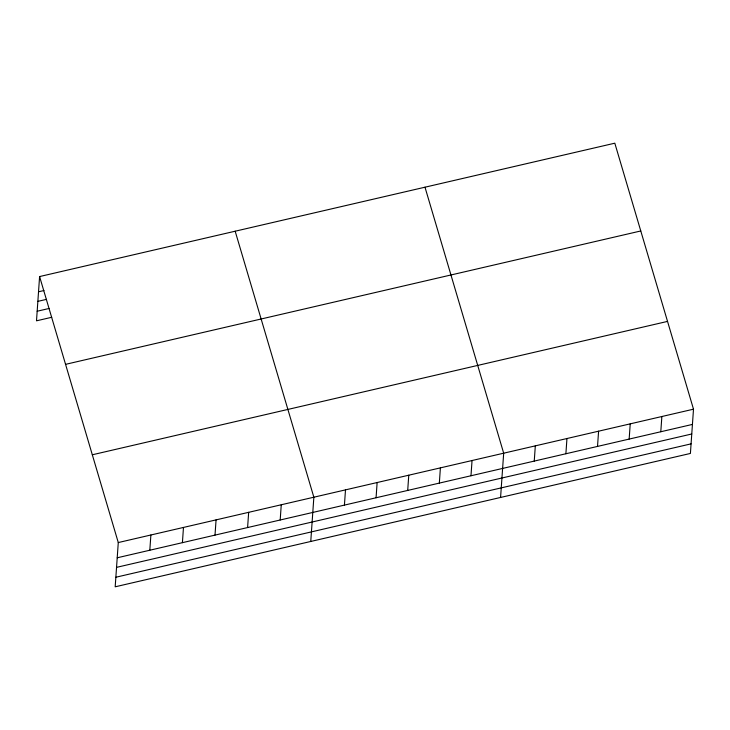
<?xml version="1.0" encoding="UTF-8"?>
<svg xmlns="http://www.w3.org/2000/svg" width="730" height="730" viewBox="0 0 730 730"><rect width="100%" height="100%" fill="white"/><g stroke="black" fill="none" stroke-linecap="round" stroke-linejoin="round"><path stroke-width="1.09" d="M39.593 276.56L118.278 542.554L115.185 586.811L690.407 453.44L693.5 409.183L614.815 143.189L39.593 276.56L36.5 320.817L51.711 317.285M149.814 550.228L150.882 534.999M182.409 542.664L183.476 527.443M215.003 535.108L216.071 519.888M247.598 527.553L248.665 512.323M280.192 519.997L281.26 504.768M310.761 541.468L313.854 497.212L235.17 231.209M344.432 505.096L345.491 489.876M376.069 497.769L377.127 482.539M407.705 490.432L408.763 475.203M439.341 483.096L440.4 467.866M470.978 475.759L472.045 460.53M500.579 497.449L503.682 453.193L424.988 187.199M534.25 461.086L535.318 445.866M565.887 453.75L566.955 438.529M597.523 446.413L598.591 431.193M629.16 439.077L630.227 423.856M660.796 431.74L661.864 416.52M38.526 291.79L43.964 290.522M37.86 301.362L46.556 299.355M37.166 311.236L49.12 308.462M65.563 364.343L640.776 230.963M92.318 454.781L667.53 321.401M118.278 542.554L693.5 409.183M117.22 557.784L692.432 424.413M116.544 567.365L691.766 433.985M115.86 577.238L691.073 443.858"/></g></svg>
